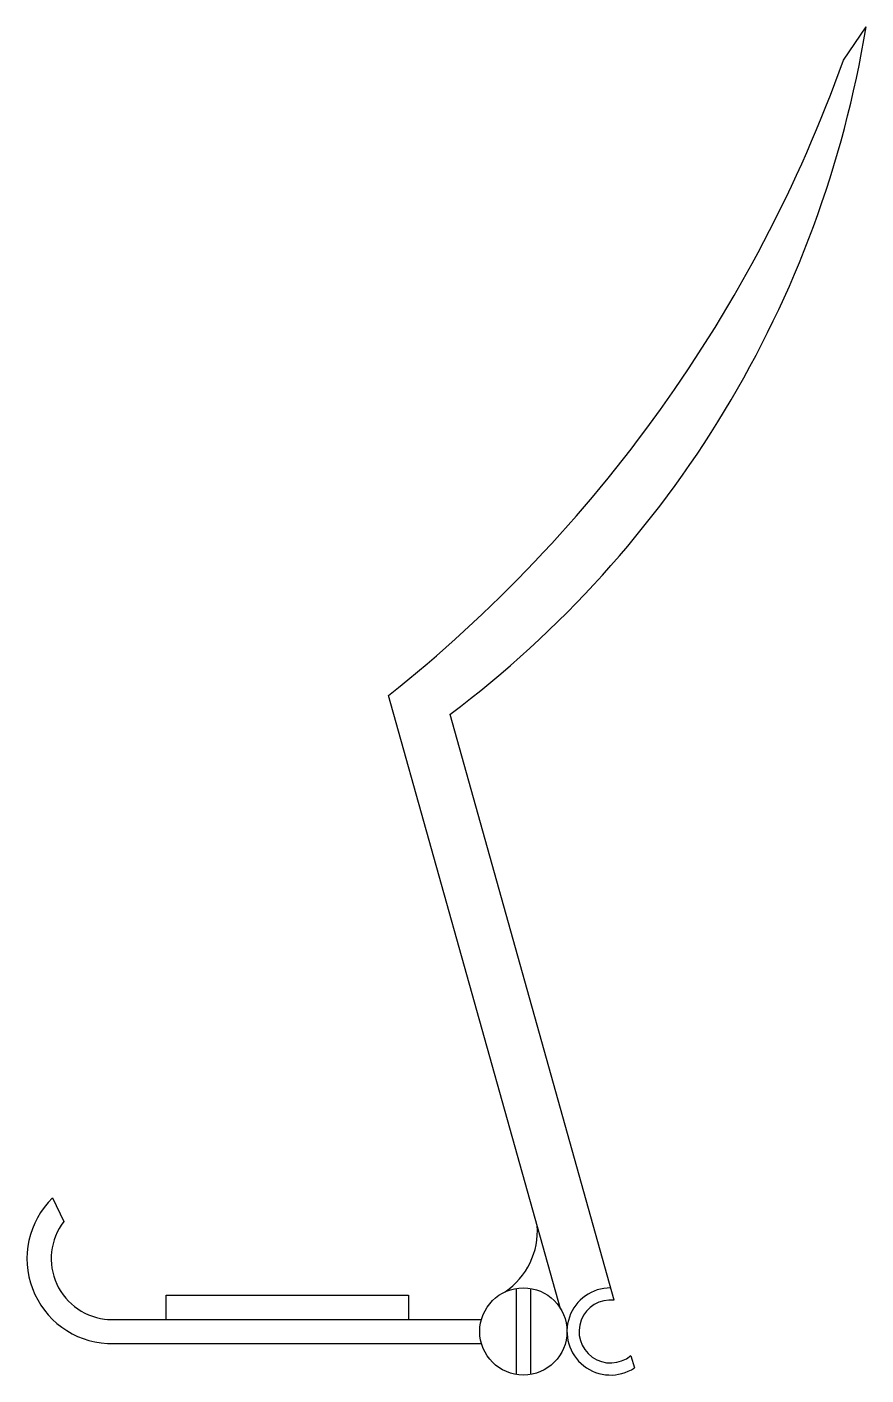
# Model space of a CAD drawing. Header units: millimetres. Extents: x 59.5 to 94.2, y 4.5 to 60.2.
import ezdxf

# ---------------------------------------------------------------- set-up
doc = ezdxf.new("R2010")
doc.units = ezdxf.units.MM
doc.header["$MEASUREMENT"] = 0
doc.layers.add('Închizătoare', color=6, linetype='Continuous')

msp = doc.modelspace()

# ---------------------------------------------------------------- linework, layer by layer
at = {"layer": 'Închizătoare'}
for p, q in [((93.241, 58.813), (94.174, 60.183)), ((81.566, 7.228), (74.466, 32.568)), ((83.78, 7.584), (76.999, 31.784)), ((60.584, 11.808), (61.053, 10.832)), ((79.728, 8.068), (79.728, 4.518)), ((80.328, 8.068), (80.328, 4.518)), ((65.284, 6.793), (65.284, 7.793)), ((65.284, 7.793), (75.284, 7.793)), ((75.284, 7.793), (75.284, 6.793)), ((62.853, 6.793), (78.299, 6.793)), ((62.853, 5.793), (78.299, 5.793)), ((84.459, 5.293), (84.61, 4.784))]:
    msp.add_line(p, q, dxfattribs=at)
msp.add_circle((80.028, 6.293), 1.8, dxfattribs=at)
for centre, radius, start, end in [((50.264, 67.346), 44.49, 306.934, 350.7343), ((37.825, 78.617), 58.848, 308.50892, 340.33439), ((63.049, 9.302), 3.515, 134.5341, 266.7956), ((63.049, 9.302), 2.515, 142.5202, 266.7956), ((77.545, 10.457), 3.064, 304.3813, 3.9826), ((83.628, 6.293), 1.8, 89.7216, 303.0694), ((83.628, 6.293), 1.3, 83.3156, 309.7418)]:
    msp.add_arc(centre, radius, start, end, dxfattribs=at)

doc.saveas('drawing.dxf')
